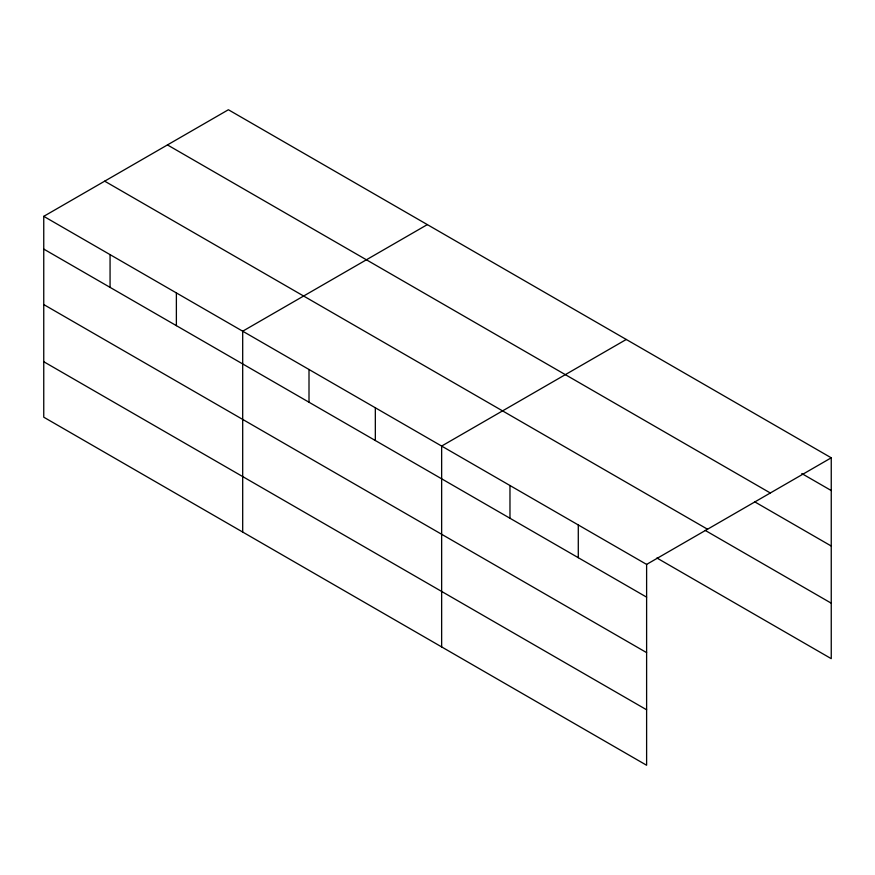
<?xml version="1.0" encoding="UTF-8"?>
<svg xmlns="http://www.w3.org/2000/svg" width="875" height="875" viewBox="0 0 875 875"><rect width="100%" height="100%" fill="white"/><g stroke="black" fill="none" stroke-linecap="round" stroke-linejoin="round"><path stroke-width="1.31" d="M646.614 652.619L646.614 564.408L43.75 216.344L43.75 417.189L646.614 765.253L646.614 652.619L43.75 304.555M656.906 557.998L831.25 658.656L831.25 457.811L228.386 109.747L43.75 216.344M427.328 224.613L242.692 331.209L242.692 532.044M626.27 339.467L441.645 446.064L441.645 646.909M646.614 564.408L831.25 457.811M801.795 473.55L831.25 490.547M167.453 144.922L770.317 492.986M754.677 501.812L831.25 546.022M104.683 181.169L707.547 529.233M705.206 530.403L831.25 603.181M43.75 249.08L646.614 597.144M43.75 361.714L646.614 709.778M578.288 524.956L578.288 557.703M509.972 485.516L509.972 518.252M375.331 407.783L375.331 440.519M309.006 369.491L309.006 402.227M176.378 292.917L176.378 325.653M110.064 254.636L110.064 287.372"/></g></svg>
